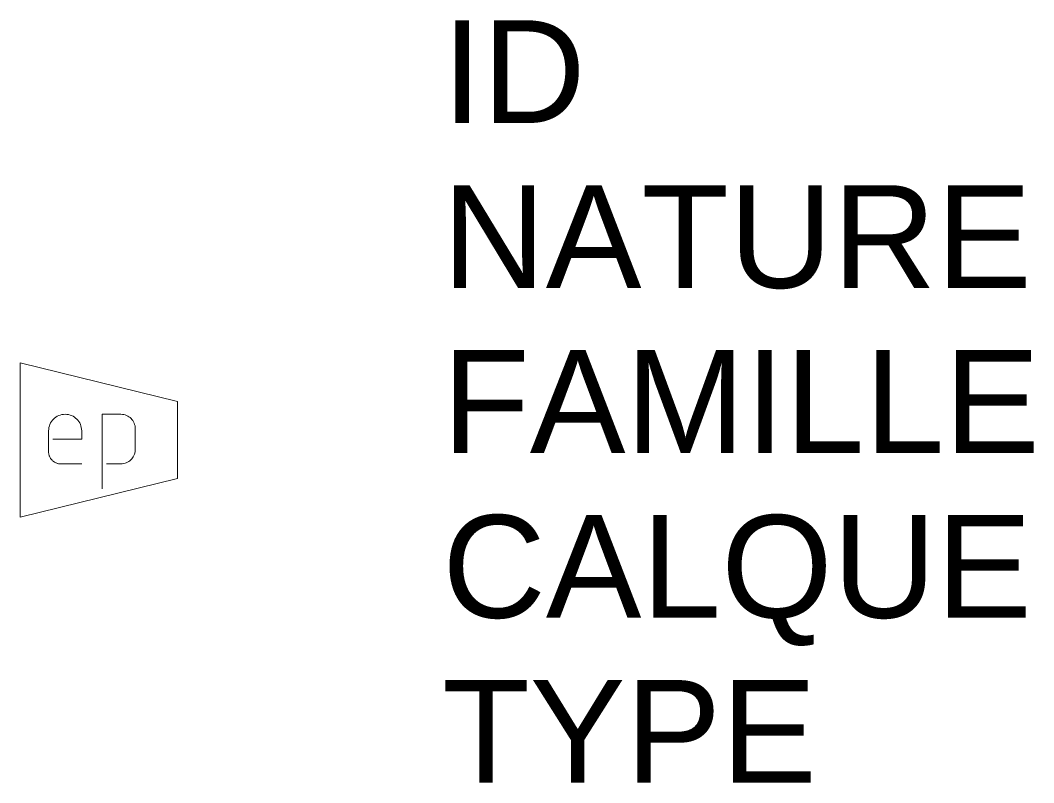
# Model space of a CAD drawing. Header units: metres. Extents: x 3142.91 to 3144.89, y 1899.59 to 1901.07.
import ezdxf

# ---------------------------------------------------------------- set-up
doc = ezdxf.new("R2010")
doc.units = ezdxf.units.M
doc.linetypes.add('Socle_Continu', pattern=[2.5, 2.5, 0])
doc.layers.add('EAUPL_SCT', color=5, linetype='Socle_Continu', lineweight=13, true_color=0x0000ff)
doc.styles.get("Standard").update_dxf_attribs({"font": 'arial.ttf'})

msp = doc.modelspace()

# ---------------------------------------------------------------- linework, layer by layer
at = {"layer": 'EAUPL_SCT', "linetype": 'Socle_Continu', "flags": 128}
msp.add_lwpolyline([(3142.9131, 1900.4038), (3142.9131, 1900.1029), (3143.2195, 1900.1781), (3143.2195, 1900.3286)], close=True, dxfattribs=at)
for points in [[(3143.0327, 1900.2068), (3142.9924, 1900.2068, -0.424), (3142.9683, 1900.2309), (3142.9683, 1900.2712, -0.997785), (3143.0327, 1900.2712), (3143.0327, 1900.2551), (3142.9763, 1900.2551)], [(3143.0728, 1900.1583), (3143.0728, 1900.3034), (3143.1091, 1900.3034, -0.410802), (3143.1372, 1900.2753), (3143.1372, 1900.2334, -0.396178), (3143.1091, 1900.2068), (3143.0808, 1900.2068)]]:
    msp.add_lwpolyline(points, format="xyb", dxfattribs=at)

# ---------------------------------------------------------------- texts
at = {"layer": 'EAUPL_SCT', "linetype": 'Socle_Continu', "flags": 9}
for tag, p, s in [('ID', (3143.7352, 1900.8709), 'BP_0126'), ('NATURE', (3143.7352, 1900.5496), 'Cône de réduction'), ('FAMILLE', (3143.7352, 1900.2283), 'Eau pluviale'), ('CALQUE', (3143.7352, 1899.907), 'EAUPL_SCT'), ('TYPE', (3143.7352, 1899.5857), 'NR')]:
    msp.add_attdef(tag, p, s, height=0.2, dxfattribs=at)

doc.saveas('drawing.dxf')
